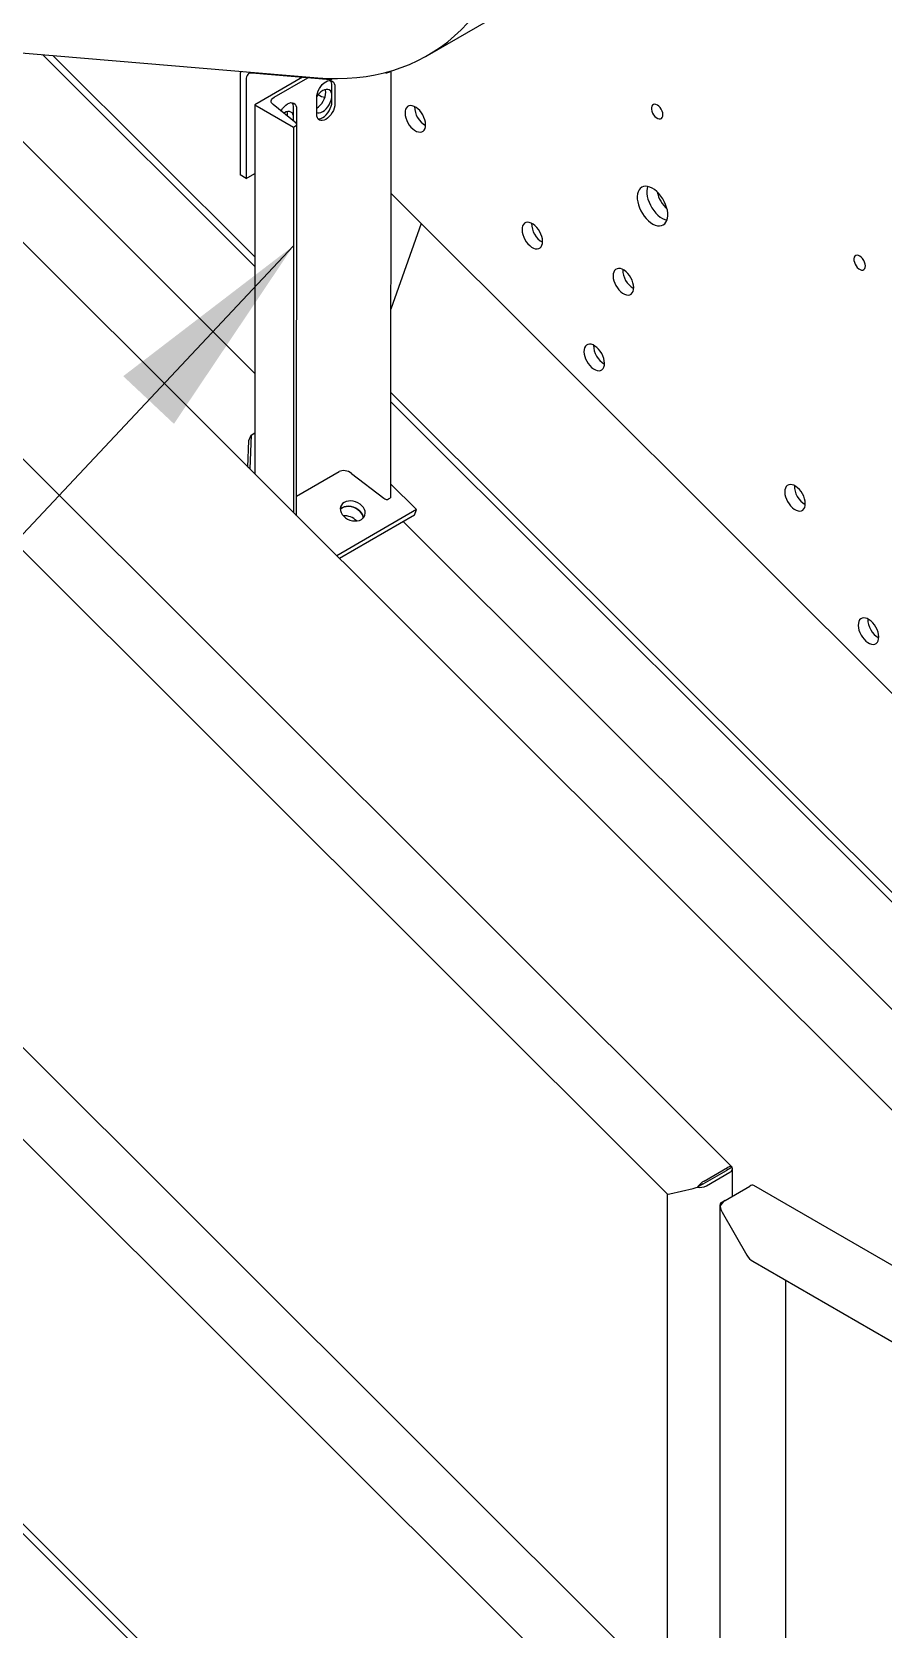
# Model space of a CAD drawing. Header units: millimetres. Extents: x 0 to 55611, y 0 to 32827.
# Drawn here: x 43126 to 43629, y 11632 to 12575 of the extents above; entities that cross this region are included whole.
import ezdxf

# ---------------------------------------------------------------- set-up
doc = ezdxf.new("R2010")
doc.units = ezdxf.units.MM
doc.header["$LTSCALE"] = 10
doc.linetypes.add('SLD-Continua', pattern=[0])
doc.layers.add('EQUIPO', color=30, linetype='SLD-Continua')
doc.layers.add('STRUC', color=5, linetype='SLD-Continua')
doc.styles.add('1', font='romans.shx', dxfattribs={"height": 125})
doc.dimstyles.new('50', dxfattribs={"dimscale": 0, "dimtxt": 125, "dimasz": 125, "dimexe": 125, "dimexo": 125, "dimgap": 50, "dimtad": 1, "dimdec": 0, "dimlfac": 49.861111, "dimzin": 1, "dimtxsty": '1', "dimcen": 2.5, "dimclrd": 1, "dimclre": 1, "dimadec": 0, "dimazin": 0, "dimtfac": 1, "dimtdec": 0, "dimtmove": 0, "dimatfit": 3, "dimfxl": 1, "dimtzin": 1, "dimarcsym": 0})

msp = doc.modelspace()

# ---------------------------------------------------------------- linework, layer by layer
at = {"color": 7, "linetype": 'SLD-Continua', "lineweight": 25}
for p, q in [((43285.62, 12548.48), (43257.5, 12532.24)), ((43268.77, 12536.68), (43288.76, 12548.22)), ((43336.5, 12551.56), (43337.3, 12552.02)), ((43337.73, 12552.15), (43337.66, 12300.17)), ((43293.95, 12526.72), (43293.95, 12536.52)), ((43302.93, 12533.98), (43302.93, 12543.78)), ((43304.73, 12542.74), (43304.73, 12532.95)), ((43257.5, 12532.24), (43257.44, 12314.18)), ((43257.5, 12532.24), (43280.26, 12519.1)), ((43281.74, 12521.47), (43268.17, 12532.45)), ((43280.31, 12524.48), (43280.31, 12530.72)), ((43282.1, 12529.68), (43282.1, 12521)), ((43280.26, 12519.1), (43280.2, 12291.47)), ((43280.26, 12519.1), (43281.5, 12519.81)), ((43282.09, 12289.58), (43282.15, 12520.72)), ((43255.18, 12337.22), (43257.45, 12338.53)), ((43253.32, 12318.3), (43253.95, 12334.03)), ((43253.95, 12334.03), (43255.18, 12337.22)), ((43255.18, 12337.22), (43254.38, 12317.24)), ((43282.09, 12301.11), (43307.22, 12315.62)), ((43314.55, 12314.55), (43333.55, 12299.87)), ((43336.42, 12299.45), (43337.66, 12300.17)), ((43337.66, 12308.36), (43352.9, 12293.16)), ((43352.9, 12293.16), (43305.77, 12265.95)), ((43351.67, 12289.97), (43352.9, 12293.16)), ((43351.67, 12289.97), (43307.34, 12264.38))]:
    msp.add_line(p, q, dxfattribs=at)
at = {"color": 7, "linetype": 'SLD-Continua', "lineweight": 25, "flags": 128}
for points in [[(43293.95, 12536.52), (43294.06, 12537.79), (43294.37, 12539.14), (43294.86, 12540.5), (43295.53, 12541.83), (43296.35, 12543.08), (43297.28, 12544.19), (43298.29, 12545.13), (43299.34, 12545.85), (43300.4, 12546.34), (43301.41, 12546.57), (43302.34, 12546.53), (43303.15, 12546.23), (43303.82, 12545.67), (43304.32, 12544.89), (43304.63, 12543.9), (43304.73, 12542.74)], [(43268.17, 12532.45), (43267.66, 12532.94), (43267.31, 12533.48), (43267.13, 12534.05), (43267.13, 12534.63), (43267.3, 12535.19), (43267.64, 12535.74), (43268.13, 12536.24), (43268.77, 12536.68)], [(43272.85, 12528.66), (43272.91, 12528.77), (43273.72, 12530.01), (43274.65, 12531.13), (43275.67, 12532.06), (43276.72, 12532.79), (43277.77, 12533.28), (43278.78, 12533.51), (43279.71, 12533.47), (43280.53, 12533.17), (43281.2, 12532.61), (43281.69, 12531.82), (43282, 12530.83), (43282.1, 12529.68)], [(43304.73, 12532.95), (43304.62, 12531.67), (43304.32, 12530.33), (43303.82, 12528.97), (43303.15, 12527.64), (43302.33, 12526.39), (43301.4, 12525.28), (43300.39, 12524.34), (43299.34, 12523.61), (43298.29, 12523.13), (43297.28, 12522.9), (43296.34, 12522.93), (43295.53, 12523.24), (43294.86, 12523.79), (43294.36, 12524.58), (43294.05, 12525.57), (43293.95, 12526.72)], [(43294.74, 12523.94), (43295.48, 12523.93), (43296.49, 12524.16), (43297.54, 12524.65), (43298.59, 12525.38), (43299.6, 12526.32), (43300.54, 12527.43), (43301.35, 12528.67), (43302.02, 12530), (43302.52, 12531.37), (43302.83, 12532.71), (43302.93, 12533.98)], [(43281.5, 12519.81), (43281.75, 12519.98), (43281.94, 12520.18), (43282.08, 12520.39), (43282.14, 12520.62), (43282.14, 12520.84), (43282.07, 12521.07), (43281.93, 12521.28), (43281.74, 12521.47)], [(43320.35, 12287.33), (43321.3, 12288.03), (43322.03, 12288.9), (43322.49, 12289.91), (43322.68, 12291.01), (43322.58, 12292.16), (43322.2, 12293.32), (43321.56, 12294.45), (43320.67, 12295.49), (43319.58, 12296.42), (43318.33, 12297.19), (43316.95, 12297.77), (43315.52, 12298.15), (43314.07, 12298.31), (43312.67, 12298.24), (43311.37, 12297.94), (43310.22, 12297.43), (43309.27, 12296.73), (43308.55, 12295.86), (43308.08, 12294.85), (43307.9, 12293.75), (43307.99, 12292.6), (43308.37, 12291.44), (43309.01, 12290.32), (43309.9, 12289.27), (43310.99, 12288.34), (43312.25, 12287.57), (43313.62, 12286.99), (43315.06, 12286.61), (43316.5, 12286.45), (43317.9, 12286.52), (43319.2, 12286.82), (43320.35, 12287.33)], [(43307.9, 12293.4), (43308.04, 12293.54), (43308.99, 12294.25)], [(43308.99, 12294.25), (43310.14, 12294.76), (43311.44, 12295.05), (43312.84, 12295.12), (43314.29, 12294.96), (43315.72, 12294.59), (43317.1, 12294), (43318.35, 12293.23), (43319.44, 12292.3), (43320.33, 12291.26), (43320.97, 12290.13), (43321.35, 12288.97), (43321.45, 12288.17)]]:
    msp.add_lwpolyline(points, dxfattribs=at)
at = {"color": 7, "linetype": 'SLD-Continua', "lineweight": 25}
for centre, radius, start, end in [((43298.41, 12544), 4.53, 357.1619, 34.38426), ((43334.92, 12554.59), 3.41, 260.47004, 297.45528), ((43275.78, 12530.94), 4.53, 357.1619, 34.38426)]:
    msp.add_arc(centre, radius, start, end, dxfattribs=at)
for centre, major_axis, start_param, end_param in [((43311.25, 12311.6), (5.38, -2.59), 1.282192, 2.687828), ((43334.84, 12301.03), (2.11, -1.02), 4.423784, 5.82942)]:
    msp.add_ellipse(centre, major_axis=major_axis, ratio=0.715229, start_param=start_param, end_param=end_param, dxfattribs=at)
at = {"layer": 'EQUIPO', "linetype": 'SLD-Continua', "lineweight": 25}
for p, q in [((43359.38, 12561.38), (43461.94, 12620.59)), ((42975.42, 12575.17), (43294.71, 12548.24)), ((43257.47, 12436.75), (43131.95, 12561.97)), ((43257.47, 12442.41), (43138.15, 12561.44)), ((43248.71, 12549.26), (43248.69, 12490.79)), ((43252.3, 12547.18), (43252.28, 12488.72)), ((43302.15, 12547.09), (43255.57, 12551.01)), ((43301.92, 12547.82), (43302.15, 12547.09)), ((43302.15, 12547.09), (43303.36, 12547.78)), ((43274.92, 12527.59), (43274.49, 12527.33)), ((43252.28, 12488.72), (43248.69, 12490.79)), ((43252.28, 12488.72), (43257.49, 12491.72)), ((43337.71, 12480.04), (43647.04, 12171.46)), ((43355.63, 12462.17), (43337.69, 12411.6)), ((43913.16, 11788.3), (43337.68, 12362.39)), ((43909.57, 11786.22), (43337.68, 12356.74))]:
    msp.add_line(p, q, dxfattribs=at)
at = {"layer": 'EQUIPO', "linetype": 'SLD-Continua', "lineweight": 25, "flags": 128}
for points in [[(43294.71, 12548.24), (43300.57, 12547.87), (43306.35, 12547.76), (43312.04, 12547.91), (43317.63, 12548.31), (43323.12, 12548.98), (43328.5, 12549.9), (43333.77, 12551.08), (43338.93, 12552.51), (43343.96, 12554.19), (43348.87, 12556.13), (43353.65, 12558.32), (43358.29, 12560.76), (43362.79, 12563.44), (43367.14, 12566.37), (43371.35, 12569.53), (43375.4, 12572.94), (43379.3, 12576.57), (43383.03, 12580.44), (43386.6, 12584.54), (43390, 12588.85), (43393.23, 12593.39), (43396.29, 12598.14), (43399.17, 12603.09), (43401.87, 12608.26), (43404.38, 12613.62), (43406.72, 12619.18), (43408.86, 12624.92), (43410.81, 12630.85), (43412.57, 12636.96), (43414.14, 12643.24), (43415.52, 12649.68), (43416.69, 12656.28), (43417.67, 12663.04), (43418.46, 12669.94), (43419.04, 12676.98), (43419.42, 12684.15), (43419.61, 12691.45), (43419.59, 12698.87), (43419.37, 12706.4), (43418.96, 12714.03), (43418.34, 12721.76), (43417.53, 12729.58), (43416.51, 12737.48), (43415.3, 12745.46), (43413.9, 12753.5), (43412.3, 12761.59), (43410.5, 12769.74), (43408.52, 12777.93), (43406.34, 12786.16), (43403.98, 12794.41), (43401.44, 12802.68), (43398.71, 12810.96), (43395.8, 12819.24), (43392.71, 12827.52), (43389.45, 12835.78), (43386.02, 12844.02), (43382.43, 12852.23), (43378.66, 12860.41)], [(43255.57, 12551.01), (43254.88, 12551), (43254.24, 12550.84), (43253.67, 12550.54), (43253.19, 12550.1), (43252.81, 12549.53), (43252.53, 12548.84), (43252.36, 12548.06), (43252.3, 12547.18)], [(43293.95, 12527.72), (43294.55, 12527.53), (43295.48, 12527.5), (43296.49, 12527.73), (43297.54, 12528.21), (43298.59, 12528.94), (43299.6, 12529.88), (43300.54, 12530.99), (43301.35, 12532.24), (43302.02, 12533.57), (43302.52, 12534.93), (43302.83, 12536.27), (43302.93, 12537.55), (43302.83, 12538.7), (43302.52, 12539.69), (43302.03, 12540.48), (43301.36, 12541.03), (43300.54, 12541.34), (43299.61, 12541.37), (43298.6, 12541.14), (43297.55, 12540.66)], [(43293.95, 12530.29), (43295, 12531.02), (43296.01, 12531.95), (43296.94, 12533.07), (43297.76, 12534.31), (43298.43, 12535.64), (43298.93, 12537), (43299.24, 12538.35), (43299.34, 12539.62), (43299.24, 12540.77), (43299.11, 12541.29)], [(43280.12, 12522.78), (43280.2, 12523.21), (43280.31, 12524.48), (43280.2, 12525.64), (43279.9, 12526.63), (43279.4, 12527.42), (43278.73, 12527.97), (43277.91, 12528.27), (43276.98, 12528.31), (43275.97, 12528.08), (43274.92, 12527.59)], [(43357.95, 12518.24), (43358.24, 12519.33), (43358.32, 12520.58), (43358.19, 12521.94), (43357.86, 12523.37), (43357.34, 12524.81), (43356.65, 12526.23), (43355.8, 12527.57), (43354.84, 12528.79), (43353.78, 12529.84), (43352.67, 12530.69), (43351.55, 12531.32), (43350.45, 12531.69), (43349.42, 12531.79), (43348.47, 12531.63), (43347.66, 12531.21), (43347, 12530.54), (43346.52, 12529.64), (43346.24, 12528.55), (43346.16, 12527.31), (43346.28, 12525.95), (43346.61, 12524.52), (43347.13, 12523.07), (43347.83, 12521.65), (43348.67, 12520.31), (43349.64, 12519.09), (43350.69, 12518.04), (43351.8, 12517.19), (43352.92, 12516.57), (43354.02, 12516.2), (43355.06, 12516.09), (43356, 12516.25), (43356.81, 12516.68), (43357.47, 12517.35), (43357.95, 12518.24)], [(43491.92, 12531.42), (43491.73, 12530.57), (43491.75, 12529.58), (43491.99, 12528.5), (43492.42, 12527.4), (43493.02, 12526.36), (43493.75, 12525.43), (43494.57, 12524.69), (43495.42, 12524.16), (43496.25, 12523.89), (43497.01, 12523.9), (43497.65, 12524.17), (43498.13, 12524.71), (43498.42, 12525.46), (43498.5, 12526.39), (43498.37, 12527.44), (43498.04, 12528.53), (43497.52, 12529.61), (43496.85, 12530.6), (43496.07, 12531.45), (43495.23, 12532.09), (43494.38, 12532.49), (43493.58, 12532.62), (43492.87, 12532.48), (43492.31, 12532.07), (43491.92, 12531.42)], [(43500.88, 12463.95), (43501.24, 12465.24), (43501.41, 12466.69), (43501.38, 12468.27), (43501.14, 12469.95), (43500.71, 12471.68), (43500.1, 12473.42), (43499.31, 12475.15), (43498.36, 12476.81), (43497.28, 12478.37), (43496.1, 12479.81), (43494.82, 12481.08), (43493.5, 12482.15), (43492.15, 12483.01), (43490.8, 12483.63), (43489.49, 12484), (43488.24, 12484.11), (43487.09, 12483.97), (43486.05, 12483.56), (43485.16, 12482.91), (43484.42, 12482.02), (43483.87, 12480.91), (43483.5, 12479.62), (43483.33, 12478.17), (43483.37, 12476.59), (43483.6, 12474.91), (43484.03, 12473.18), (43484.65, 12471.44), (43485.44, 12469.71), (43486.38, 12468.05), (43487.46, 12466.49), (43488.65, 12465.05), (43489.92, 12463.78), (43491.25, 12462.71), (43492.6, 12461.85), (43493.94, 12461.23), (43495.26, 12460.86), (43496.5, 12460.75), (43497.66, 12460.89), (43498.69, 12461.3), (43499.59, 12461.95), (43500.32, 12462.84), (43500.88, 12463.95)], [(43489.46, 12484.01), (43489.16, 12482.89), (43488.99, 12481.44), (43489.02, 12479.85), (43489.26, 12478.18), (43489.69, 12476.45), (43490.31, 12474.7), (43491.1, 12472.98), (43492.04, 12471.32), (43493.12, 12469.75), (43494.31, 12468.32), (43495.58, 12467.05), (43496.9, 12465.97), (43498.26, 12465.12), (43499.6, 12464.5), (43500.91, 12464.12), (43500.94, 12464.12)], [(43489.46, 12484.01), (43489.16, 12482.89), (43488.99, 12481.44), (43489.02, 12479.85), (43489.26, 12478.18), (43489.69, 12476.45), (43490.31, 12474.7), (43491.1, 12472.98), (43492.04, 12471.32), (43493.12, 12469.75), (43494.31, 12468.32), (43495.58, 12467.05), (43496.9, 12465.97), (43498.26, 12465.12), (43499.6, 12464.5), (43500.91, 12464.12), (43500.94, 12464.12)], [(43427.06, 12449.3), (43427.34, 12450.39), (43427.42, 12451.64), (43427.3, 12453), (43426.97, 12454.43), (43426.45, 12455.88), (43425.75, 12457.3), (43424.91, 12458.64), (43423.94, 12459.85), (43422.89, 12460.91), (43421.78, 12461.76), (43420.66, 12462.38), (43419.56, 12462.75), (43418.52, 12462.85), (43417.58, 12462.69), (43416.76, 12462.27), (43416.11, 12461.6), (43415.63, 12460.71), (43415.34, 12459.62), (43415.26, 12458.37), (43415.39, 12457.01), (43415.72, 12455.58), (43416.24, 12454.13), (43416.93, 12452.71), (43417.78, 12451.37), (43418.74, 12450.16), (43419.8, 12449.1), (43420.91, 12448.25), (43422.03, 12447.63), (43423.13, 12447.26), (43424.16, 12447.16), (43425.11, 12447.32), (43425.92, 12447.74), (43426.58, 12448.41), (43427.06, 12449.3)], [(43611.53, 12442.2), (43611.34, 12441.35), (43611.37, 12440.35), (43611.6, 12439.27), (43612.03, 12438.18), (43612.63, 12437.13), (43613.36, 12436.21), (43614.18, 12435.46), (43615.03, 12434.94), (43615.86, 12434.67), (43616.62, 12434.67), (43617.26, 12434.95), (43617.74, 12435.48), (43618.03, 12436.24), (43618.12, 12437.17), (43617.99, 12438.21), (43617.65, 12439.31), (43617.13, 12440.39), (43616.46, 12441.38), (43615.68, 12442.22), (43614.84, 12442.86), (43613.99, 12443.26), (43613.19, 12443.4), (43612.49, 12443.26), (43611.92, 12442.85), (43611.53, 12442.2)], [(43480.87, 12422.04), (43481.15, 12423.13), (43481.23, 12424.37), (43481.11, 12425.73), (43480.78, 12427.16), (43480.26, 12428.61), (43479.56, 12430.03), (43478.72, 12431.37), (43477.75, 12432.59), (43476.7, 12433.64), (43475.59, 12434.49), (43474.47, 12435.11), (43473.37, 12435.48), (43472.33, 12435.59), (43471.39, 12435.43), (43470.58, 12435), (43469.92, 12434.33), (43469.44, 12433.44), (43469.15, 12432.35), (43469.07, 12431.1), (43469.2, 12429.74), (43469.53, 12428.32), (43470.05, 12426.87), (43470.74, 12425.45), (43471.59, 12424.11), (43472.55, 12422.89), (43473.61, 12421.84), (43474.72, 12420.99), (43475.84, 12420.37), (43476.94, 12420), (43477.98, 12419.89), (43478.92, 12420.05), (43479.73, 12420.47), (43480.39, 12421.14), (43480.87, 12422.04)], [(43463.65, 12377.35), (43463.93, 12378.44), (43464.01, 12379.68), (43463.89, 12381.04), (43463.56, 12382.47), (43463.04, 12383.92), (43462.34, 12385.34), (43461.5, 12386.68), (43460.53, 12387.9), (43459.48, 12388.95), (43458.37, 12389.8), (43457.25, 12390.42), (43456.15, 12390.79), (43455.11, 12390.9), (43454.17, 12390.74), (43453.36, 12390.31), (43452.7, 12389.64), (43452.22, 12388.75), (43451.93, 12387.66), (43451.85, 12386.41), (43451.98, 12385.05), (43452.31, 12383.62), (43452.83, 12382.18), (43453.52, 12380.76), (43454.37, 12379.42), (43455.34, 12378.2), (43456.39, 12377.15), (43457.5, 12376.3), (43458.62, 12375.67), (43459.72, 12375.3), (43460.76, 12375.2), (43461.7, 12375.36), (43462.51, 12375.78), (43463.17, 12376.45), (43463.65, 12377.35)], [(43582.27, 12294.46), (43582.56, 12295.55), (43582.64, 12296.79), (43582.51, 12298.16), (43582.18, 12299.58), (43581.66, 12301.03), (43580.97, 12302.45), (43580.12, 12303.79), (43579.16, 12305.01), (43578.1, 12306.06), (43577, 12306.91), (43575.88, 12307.53), (43574.78, 12307.9), (43573.74, 12308.01), (43572.8, 12307.85), (43571.98, 12307.43), (43571.33, 12306.76), (43570.85, 12305.86), (43570.56, 12304.77), (43570.48, 12303.53), (43570.61, 12302.17), (43570.94, 12300.74), (43571.46, 12299.29), (43572.15, 12297.87), (43573, 12296.53), (43573.96, 12295.31), (43575.02, 12294.26), (43576.12, 12293.41), (43577.25, 12292.79), (43578.34, 12292.42), (43579.38, 12292.31), (43580.32, 12292.47), (43581.14, 12292.89), (43581.8, 12293.57), (43582.27, 12294.46)], [(43625.67, 12215.72), (43625.96, 12216.8), (43626.04, 12218.05), (43625.91, 12219.41), (43625.58, 12220.84), (43625.06, 12222.29), (43624.37, 12223.71), (43623.52, 12225.05), (43622.55, 12226.27), (43621.5, 12227.32), (43620.39, 12228.17), (43619.27, 12228.79), (43618.17, 12229.16), (43617.13, 12229.27), (43616.19, 12229.1), (43615.38, 12228.68), (43614.72, 12228.01), (43614.24, 12227.12), (43613.96, 12226.03), (43613.88, 12224.78), (43614, 12223.42), (43614.33, 12221.99), (43614.85, 12220.54), (43615.55, 12219.12), (43616.39, 12217.78), (43617.36, 12216.57), (43618.41, 12215.52), (43619.52, 12214.66), (43620.64, 12214.04), (43621.74, 12213.67), (43622.78, 12213.57), (43623.72, 12213.73), (43624.53, 12214.15), (43625.19, 12214.82), (43625.67, 12215.72)]]:
    msp.add_lwpolyline(points, dxfattribs=at)
at = {"layer": 'EQUIPO', "linetype": 'SLD-Continua', "lineweight": 25}
for centre, radius, start, end in [((43257.76, 12549.42), 9.06, 162.88245, 181.0112), ((43303.28, 12531.43), 10.86, 121.87244, 148.99534), ((43298.85, 12542.77), 5.94, 228.39952, 270.30534), ((43270.41, 12526.51), 6.31, 351.55171, 15.77788), ((43364.59, 12531.07), 12.76, 179.49998, 240.49464), ((43515.53, 12485.8), 21.07, 193.48902, 226.50561), ((43433.7, 12462.14), 12.76, 179.49998, 240.49464), ((43487.51, 12434.87), 12.76, 179.49998, 240.49464), ((43470.29, 12390.18), 12.76, 179.49998, 240.49464), ((43588.91, 12307.29), 12.76, 179.49998, 240.49464), ((43632.31, 12228.55), 12.76, 179.49998, 240.49464)]:
    msp.add_arc(centre, radius, start, end, dxfattribs=at)
at = {"layer": 'STRUC', "linetype": 'SLD-Continua', "lineweight": 25}
for p, q in [((43539.25, 11905.07), (41788.85, 13651.99)), ((41786.91, 13599.72), (43501.05, 11889)), ((43257.46, 12373.58), (43062.85, 12567.8)), ((43851.72, 11721.09), (43082.3, 12488.98)), ((43500.92, 11595.71), (42674.58, 12420.41)), ((42654.65, 12386.08), (43499.46, 11542.96)), ((43880.3, 11751.97), (43345.05, 12286.15)), ((42673.05, 12140.57), (43500.84, 11314.43)), ((42680.7, 12127.28), (43500.84, 11308.77)), ((43522.89, 11896.65), (43536.71, 11904.63)), ((43539.4, 11904.85), (43536.05, 11902.92)), ((43539.58, 11887.77), (43539.59, 11904.03)), ((43522.23, 11894.94), (43518.88, 11893.01)), ((43522.23, 11894.94), (43536.05, 11902.92)), ((43524.16, 11893.82), (43537.98, 11901.8)), ((43501, 11889.04), (43500.8, 11146.44)), ((43502.61, 11889.07), (43516.43, 11892.26)), ((43533.51, 11884.26), (43535.16, 11885.21)), ((43535.2, 11885.24), (43549.86, 11893.7)), ((44607.44, 11284.82), (43552.3, 11893.94)), ((43532.08, 11882.27), (43532.08, 11110.82)), ((43533.51, 11878.26), (43548.16, 11852.87)), ((43551.61, 11849.23), (44569.06, 11261.87)), ((43571.14, 11556.09), (43571.14, 11837.95))]:
    msp.add_line(p, q, dxfattribs=at)
at = {"layer": 'STRUC', "linetype": 'SLD-Continua', "lineweight": 25, "flags": 128}
for points in [[(43308.99, 12294.25), (43308.04, 12293.54), (43307.9, 12293.4)], [(43321.45, 12288.17), (43321.35, 12288.97), (43320.97, 12290.13), (43320.33, 12291.26), (43319.44, 12292.3), (43318.35, 12293.23), (43317.1, 12294), (43315.72, 12294.59), (43314.29, 12294.97), (43312.84, 12295.12), (43311.44, 12295.05), (43310.14, 12294.76), (43308.99, 12294.25)], [(43539.4, 11904.85), (43539.26, 11905.06), (43539.06, 11905.21), (43538.79, 11905.28), (43538.47, 11905.29), (43538.09, 11905.23), (43537.67, 11905.09), (43537.21, 11904.9), (43536.71, 11904.63)]]:
    msp.add_lwpolyline(points, dxfattribs=at)
at = {"layer": 'STRUC', "linetype": 'SLD-Continua', "lineweight": 25}
for centre, radius, start, end in [((43310.4, 12279.71), 9.81, 43.66471, 94.14203), ((43537.13, 11904.05), 2.4, 290.75077, 19.46264), ((43530.39, 11884.39), 14.38, 121.43217, 143.15973), ((43551.29, 11891.69), 2.47, 65.88784, 125.42262), ((43520.31, 11901.27), 8.39, 260.21468, 297.35614), ((43539.23, 11878.94), 7.47, 122.61941, 159.47551), ((43534.27, 11882.25), 2.15, 110.85092, 198.55591)]:
    msp.add_arc(centre, radius, start, end, dxfattribs=at)
for centre, major_axis, ratio, start_param, end_param in [((43506.47, 11891.3), (5.46, 2.26), 0.148418, 3.203103, 3.865642), ((43506.47, 11891.3), (5.46, 2.26), 0.148418, 3.203103, 3.865642), ((43520.3, 11894.49), (5.46, 2.26), 0.148418, 3.865642, 4.389241), ((43520.3, 11894.49), (5.46, 2.26), 0.148418, 3.865642, 4.389241), ((43536.95, 11880.25), (-3.45, 5.97), 0.577335, 1.038041, 1.570756), ((43536.95, 11880.25), (-3.45, 5.97), 0.577335, 1.038041, 1.570756), ((43551.61, 11854.86), (-3.45, 5.97), 0.577335, 1.570756, 2.356235), ((43551.61, 11854.86), (-3.45, 5.97), 0.577335, 1.570756, 2.356235)]:
    msp.add_ellipse(centre, major_axis=major_axis, ratio=ratio, start_param=start_param, end_param=end_param, dxfattribs=at)

# ---------------------------------------------------------------- leaders
for points in [[(43332.13, 12939.41), (41197.86, 11522.27)], [(43280.24, 12449), (41340.18, 10384)], [(44048.29, 11809.53), (41622.9, 9628.48)]]:
    msp.add_leader(points, dimstyle='50', override={"dimscale": 1, "dimlfac": 1})

doc.saveas('drawing.dxf')
